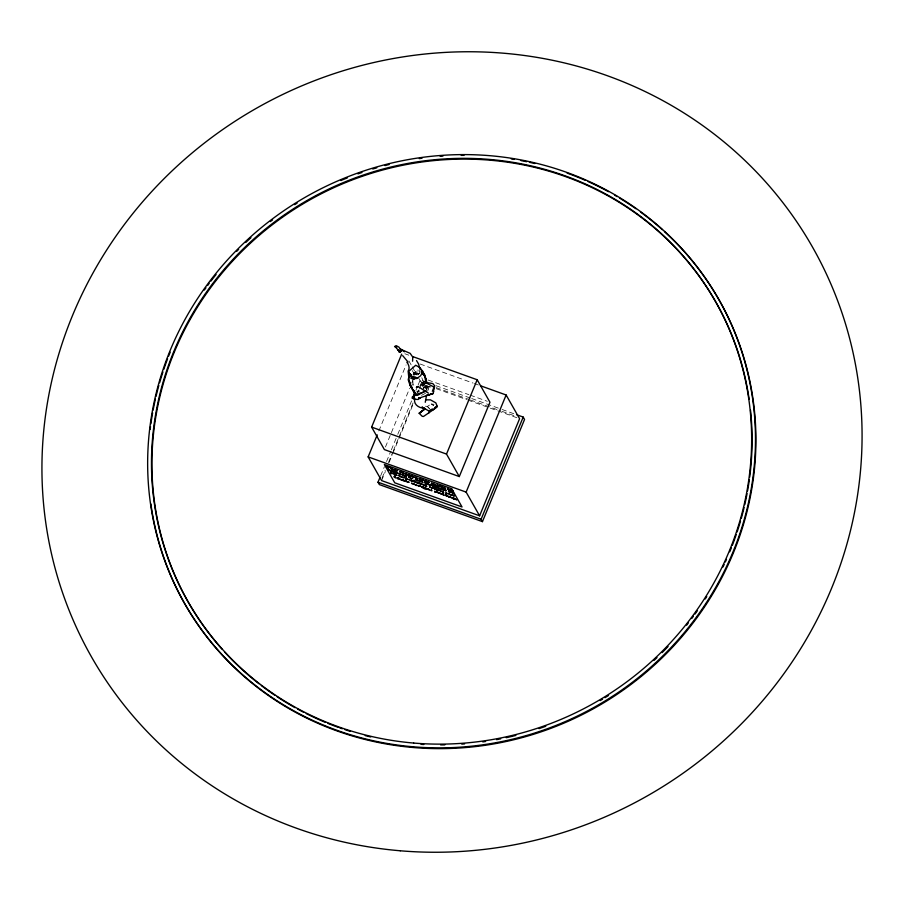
<?xml version="1.0" encoding="UTF-8"?>
<svg xmlns="http://www.w3.org/2000/svg" width="904" height="904" viewBox="0 0 904 904"><rect width="100%" height="100%" fill="white"/><g stroke="black" fill="none" stroke-linecap="round" stroke-linejoin="round"><path stroke-width="0.68" stroke-dasharray="4.52 3.39" d="M427.761 390.799L428.552 388.72L428.202 386.55M378.832 430.982L406.099 364.922M385.466 446.994L390.833 433.965M391.375 432.654L409.625 388.347M411.772 383.126L412.845 380.527M380.686 475.753L384.415 466.69M386.55 461.515L390.822 451.164M391.364 449.864L397.229 435.638M397.771 434.338L412.19 399.41M415.919 390.347L417.524 386.471M418.055 385.172L420.19 379.996L424.157 381.42M382.03 478.114L385.228 470.351M388.437 462.588L392.709 452.237M393.24 450.949L413.535 401.772M417.275 392.72L418.337 390.132M420.473 384.957L421.546 382.369L420.19 379.996M381.612 480.6L385.353 471.538M389.093 462.464L392.302 454.701M392.833 453.401L413.682 402.879M417.964 392.517L419.027 389.929M419.569 388.63L421.705 383.443L417.659 376.335M424.27 381.251L422.134 386.211L423.874 384.166M413.162 374.03L414.021 372.561L414.134 375.103M418.123 374.866L420.01 372.335L418.586 370.99M422.801 386.257L424.292 384.256M422.439 386.166L424.089 384.211M412.97 374.256L417.93 369.6M424.055 383.895L422.394 385.646L424.394 383.816M413.93 375.442L413.388 373.589L417.185 369.668L417.772 370.233M416.891 391.907L419.072 390.494M427.411 385.974L423.761 387.793L425.581 386.471L426.598 389.929L424.01 381.273M414.631 374.245L418.552 374.29M425.422 406.167L427.332 406.472L431.231 403.964L433.468 405.331M424.688 387.601L427.072 386.223M419.863 385.827L423.513 383.816M422.982 388.358L427.219 386.098M420.236 385.533L423.614 383.748M421.49 395.353L425.829 393.161M423.761 387.793L427.151 386.098M413.388 373.589L419.84 371.148M427.05 385.793L424.631 386.562L425.343 386.223L424.236 383.567M429.965 386.279L425.807 387.635L430.858 386.878M419.75 373.284L413.727 374.166L419.569 373.296M419.524 391.635L416.936 391.579M422.631 382.505L424.213 384.641M431.231 403.964L434.022 404.337M404.845 353.758L408.789 355.182M428.146 380.03L468.916 394.686M470.227 395.15L487.324 401.297M420.145 364.029L473.063 383.081M474.385 383.556L478.352 384.98M436.044 385.703L470.374 398.065M471.696 398.54L500.748 409.003M502.07 409.478L515.269 414.235M421.546 382.369L424.179 383.319M436.067 387.601L469.086 399.489M470.396 399.963L500.771 410.902M502.093 411.376L515.303 416.122M421.705 383.443L424.349 384.403M436.259 388.686L466.679 399.647M468.001 400.122L516.952 417.75M431.377 404.111L433.57 405.433M418.676 370.154L420.202 371.261M427.332 406.472L429.886 409.128M427.49 406.54L429.129 408.258M408.902 360.922L411.602 365.668M412.269 366.854L416.993 375.149M412.303 370.572L414.992 375.307M426.213 389.014L424.383 383.624M421.772 377.725L423.727 382.268M426.699 385.579L427.965 389.195M423.648 386.731L423.919 390.189M413.015 385.138L412.857 380.64L413.038 385.228"/><path stroke-width="1.36" d="M419.919 483.391L420.744 484.002M413.738 481.12L417.015 482.872M436.711 489.81L434.677 488.567M390.935 468.102L391.794 468.17L390.641 467.797M404.856 476.182L405.048 475.583L406.258 476.238M432.7 486.069C434.496 486.002 432.824 486.329 435.92 487.753M443.717 489.584L442.7 489.177L443.344 489.787M412.586 361.227L412.732 357.713M423.434 487.053L422.123 486.657M440.463 486.77C441.988 486.702 440.542 486.906 443.751 488.555M446.418 492.951C443.141 492.499 449.344 495.335 446.508 492.94M451.345 492.126L454.226 493.663L450.96 492.239M434.722 488.781C436.282 486.691 432.959 489.166 435.208 489.087M397.342 472.961L394.189 471.199L395.364 472.6M411.998 483.651L413.523 483.877M395.037 469.944C392.087 468.701 397.331 472.137 395.003 469.888M390.81 468.475L391.387 468.735M413.535 481.674L416.733 482.34M419.738 480.578L418.789 480.25L420.27 481.617M415.851 479.662L416.586 479.911M408.009 479.504L405.241 478.295L407.885 479.515M424.62 480.849L425.49 480.894L424.699 480.747M436.711 485.199L440.158 486.465L438.124 485.651M397.308 478.397L397.353 477.753M428.586 489.222C429.242 487.55 426.236 489.369 429.468 489.934M421.275 479.821L418.857 478.566L420.812 479.459M435.739 485.132L432.914 483.538M391.455 470.758C394.268 471.944 388.675 470.261 391.477 470.701M411.32 476.171L414.371 477.368M426.146 383.533L426.552 381.273L425.162 376.776L421.332 371.906M413.456 481.256L413.512 480.431M420.416 486.239L418.62 486.216M436.937 492.171L435.14 492.149M426.598 395.138L425.253 402.291M425.151 485.098L424.857 485.685M426.846 483.9L425.637 483.572M426.722 483.934L427.705 484.002L427.163 483.787M433.185 484.081L432.53 483.696M405.794 480.996L404.314 480.555L404.958 480.634M398.381 478.374L397.681 478.001M433.05 484.115L434.722 484.555M443.638 494.985L443.468 493.878M422.496 482.329L423.061 482.521L421.637 481.538M431.377 483.335L432.394 483.674M432.575 485.923L433.423 485.697M439.92 490.544L441.378 491.369L440.022 490.623M397.703 478.193L398.98 477.843L397.489 477.651M423.693 485.086L422.767 484.284M440.327 486.375L440.903 486.318M397.319 478.566L397.963 478.713M408.235 481.843C404.811 480.973 411.625 483.38 408.292 481.809M412.744 356.594L477.176 379.748L489.957 402.246L459.288 476.566L384.392 449.604L371.623 427.106L401.681 354.119M480.996 385.94L506.127 394.991L519.597 418.699L479.606 515.811L381.612 480.6L368.143 456.893L377.228 434.869M516.591 414.71L523.201 417.083L524.546 419.456L482.453 521.631L379.364 484.589L378.008 482.216L380.143 477.041M459.288 476.566L446.508 454.079L477.176 379.748M479.606 515.811L466.136 492.104L506.127 394.991M482.453 521.631L481.109 519.258L523.201 417.083M435.491 487.075L436.779 486.917M422.055 481.493L421.524 481.086M439.728 488.544C439.706 489.697 438.237 485.685 438.225 487.798M445.83 490.815C445.322 491.177 447.152 490.476 445.762 490.07M429.287 484.962L427.829 483.866L429.343 484.928M400.981 474.182C397.986 474.114 397.24 472.295 399.884 473.978M447.74 489.233C445.841 487.629 450.983 490.793 447.808 489.471M433.31 389.172L434.756 385.929L432.824 383.578L426.134 382.448M422.134 486.668C418.156 485.55 429.264 491.821 423.4 487.211M443.265 487.618L444.305 487.505M396.799 470.385C398.574 471.436 395.602 471.3 396.686 470.351M400.054 471.685C401.896 472.34 399.082 472.747 400.054 471.56M428.485 482.487C426.078 479.934 431.423 483.595 428.259 482.453M413.976 476.781L411.851 476.035M413.535 480.431L414.303 480.747M442.791 492.138L441.785 491.471L442.926 491.437M419.682 480.781L420.755 481.662L419.931 481.561M388.212 468.08L387.014 466.611M396.833 472.803L395.568 472.295L396.799 472.837M401.263 350.707L398.969 347.147L396.121 345.622L394.528 346.582L396.732 347.565L395.455 346.933L400.088 352.413M411.953 483.561L411.467 483.064L417.038 485.527L413.365 483.764M400.653 476.623L398.415 475.368L402.551 477.493M406.653 476.645L405.207 476.035L405.873 476.035M425.626 483.629L424.891 482.781M441.321 489.301C444.384 490.036 439.457 488.815 441.898 488.872M431.728 487.493C429.773 487.923 435.581 488.589 432.813 487.742M390.483 468.159C391.161 469.843 395.952 470.351 391.308 468.747M448.757 496.917L447.423 495.98L452.068 497.901M425.016 482.747L426.496 483.493M422.97 480.013L421.14 479.267M432.135 483.73L431.344 483.143M396.607 472.871L397.206 472.984M425.049 383.262L426.552 381.273L425.4 382.9L426.033 381.68L425.366 379.714L426.439 383.07L433.378 386.754L434.191 388.946L432.304 391.251M401.466 479.662L402.766 479.708M449.955 490.013L453.198 491.2L451.333 490.273M416.699 482.295L418.563 482.792L417.264 483.018M386.392 466.441L386.618 466.509M393.907 471.628C391.003 470.487 395.794 473.074 393.918 472.261M415.343 479.685L418.394 480.894M413.139 397.466L412.213 398.438L413.546 397.737M421.682 486.94L422.936 487.267L421.614 486.973M435.253 489.075L437.502 490.092M449.401 493.923L451.717 495.2M449.435 494.251L448.791 493.686M431.445 485.256L430.507 484.894L431.468 485.301M438.237 487.821L438.926 488.409M398.009 478.702L404.382 480.838L403.342 480.544M425.581 488.329C428.315 489.132 423.637 486.747 424.699 488.375M425.818 399.828L430.428 399.851L435.83 402.868L437.14 406.178L433.253 409.761L428.914 411.004L421.931 407.071L424.462 408.292C419.354 408.145 413.569 404.913 414.608 399.037M434.417 486.567C435.152 486.465 433.423 484.544 434.18 486.024M439.4 493.098L437.276 492.33L439.807 493.256M403.173 474.803L402.201 474.51M408.676 476.837L410.981 478.227L408.698 476.95M432.067 483.561L432.824 483.538M442.305 486.601L443.74 488.499M409.331 474.871L410.54 475.979L408.032 474.645M426.586 483.346L427.129 483.617M409.399 474.758L408.19 474.577M411.32 480.284L411.908 480.295M442.881 491.584L442.248 491.471L443.231 491.606M425.705 485.403L425.795 485.923M445.197 488.51L444.96 488.465M407.444 474.894C406.506 473.289 402.992 473.572 407.297 474.894M437.027 407.071L428.485 413.094M402.834 472.306L401.5 472.295M425.818 390.686L423.671 392.178L416.484 394.223L410.676 386.946L408.698 378.075M429.004 412.744L423.479 416.473L422.236 416.326L419.173 413.297L425.377 408.585L419.173 413.297L424.71 408.902M387.906 466.905C391.014 468.328 389.093 466.566 388.212 468.035M417.23 378.2L420.654 375.725L422.473 371.86L419.772 367.521L415.727 365.25L409.015 371.171L409.049 372.923L411.376 376.629L410.924 378.482L412.506 377.736L417.23 378.2L411.795 377.849L412.326 379.013L414.168 379.205M415.478 479.459L416.586 479.843M436.203 487.369L437.446 487.798M393.895 471.176L393.861 471.176M415.693 477.425L416.281 477.459M416.778 477.877L415.569 477.662L416.45 478.159M444.406 487.708L443.966 487.414M444.474 488.228L443.898 487.99L444.666 487.663M448.282 488.623L447.774 488.363M396.879 475.221C392.234 471.018 396.449 477.617 393.952 474.182C390.912 471.662 398.721 474.995 395.602 475.063M428.914 411.004L432.44 408.936M434.79 407.557L437.14 406.178M436.598 485.425L437.174 485.753M403.738 477.21L404.404 477.662L402.562 477.493M400.754 476.6L403.546 477.696M434.722 484.612L435.649 485.007M395.138 476.95C393.037 475.719 393.76 477.244 395.737 477.967C396.585 477.549 394.788 477.255 395.217 477.007M428.406 393.172L425.501 390.89L426.066 391.771L425.004 391.082L417.478 395.353L414.156 395.364L412.1 397.218L412.845 397.308M402.574 480.419L403.263 480.521M453.571 498.725L455.288 499.132L453.299 498.533M409.422 479.47C406.89 479.154 412.066 480.612 409.455 479.538M451.571 495.189L449.57 494.578M390.98 472.826C393.748 473.628 389.07 473.368 391.613 473.526M405.885 480.51L405.274 480.239L405.873 480.499M445.209 495.256L446.248 495.573M416.269 479.595L417.365 479.9M448.44 491.426L450.305 492.33L448.587 491.414M425.117 480.589C432.666 484.035 420.688 480.024 425.321 480.645M430.236 484.68C433.4 484.826 430.53 486.51 430.225 484.713M390.833 472.43L391.579 472.815L390.98 472.848M441.434 489.335L440.372 488.363L441.819 488.781M437.525 490.092L436.677 489.81M436.53 486.973L435.909 486.861L436.926 487.053M441.355 488.815L440.756 488.623L441.932 488.951M437.762 489.765L439.536 490.33L438.237 490.544M445.514 495.313L447.096 496.285L446.248 495.584M434.496 486.793L435.118 487.369M449.943 490.047L449.22 489.482L450.361 489.765M399.907 473.967L401.365 474.769L400.947 474.284M450.938 492.183L450.328 491.991L451.141 492.07M429.355 489.911L429.185 489.765M444.079 495.189L442.463 494.578M450.938 497.46L451.491 497.742M448.825 496.872L449.672 496.759M417.377 479.911L418.1 480.871M420.066 483.764L420.981 483.832M434.756 491.335L436.96 492.115M433.355 488.092L431.796 487.708M442.779 494.013L442.237 493.697L443.468 493.889M395.895 472.882L395.206 472.792M421.061 483.843L422.281 484.6L420.755 483.99M452.565 497.833L454.463 498.533L453.119 498.319M448.847 493.595L448.621 493.652M443.333 489.798L444.937 489.911L443.807 489.606M427.004 488.974L424.699 488.386M441.005 486.352L441.999 486.747L441.751 486.149M413.218 378.708L417.128 378.471M423.038 480.013L422.213 479.549L423.23 479.753M418.202 485.425L418.495 486.149M434.722 491.358L435.016 492.081M431.264 487.618L429.468 486.781L430.575 487.516M405.173 481.256L406.845 481.708L405.817 481.154M441.819 494.307L439.728 493.143M396.845 475.221L395.443 474.95M410.981 480.747L413.015 481.29L412.19 481.007M442.621 492.092C445.954 492.895 440.734 491.606 443.31 491.686M398.404 478.363L401.421 479.787M422.902 480.16L423.241 479.764M417.784 482.917L417.671 482.487M422.914 480.182L422.032 480.25M415.727 477.267C412.925 477.244 419.128 479.109 416.631 478.193M423.366 485.098L424.281 485.233L422.823 484.261M417.049 485.538L417.49 485.459M412.054 481.075L411.286 480.499L412.179 480.476M425.614 485.866L426.925 486.284L424.88 485.719M437.649 492.397L438.124 492.454M435.626 487.267L437.434 487.81M401.512 472.306L403.964 473.617L402.766 472.6M446.926 493.539L446.35 493.132L446.813 493.516M444.802 487.776L443.864 487.572M405.726 476.51L406.337 476.679M422.383 482.408L421.976 481.583M451.582 490.194L450.373 489.81M425.219 485.267L426.044 485.391M403.478 480.25C400.495 479.685 403.421 479.357 402.698 480.453M411.399 480.126L410.981 480.725M452.61 494.917C452.508 496.013 455.548 496.771 453.989 495.528M419.964 483.267L418.823 482.894L420.089 483.99M390.923 472.442L392.867 473.583L391.624 473.526M411.908 475.843L411.015 475.73M441.434 494.115L440.124 493.2M449.311 493.697L448.418 493.482M437.005 487.279L436.304 487.154M418.462 485.414L420.439 486.182M421.976 480.239L421.264 479.9M435.886 487.844L435.242 487.561M412.54 478.329C412.393 478.837 411.015 477.866 412.619 478.408M449.876 496.782L450.938 497.415M431.445 489.945C428.88 489.719 433.061 491.923 431.716 490.024M437.457 485.143L437.739 485.109M419.546 485.877L418.552 485.629L419.625 485.956M436.067 491.81L435.073 491.561L436.146 491.9M443.31 487.697L444.858 488.442M434.078 486.024L433.411 485.685M425.275 488.42L426.914 489.064M402.054 474.464L404.404 475.866L403.184 474.815M387.025 466.735L387.861 466.995M399.975 348.639L401.805 349.984M368.143 456.893L466.136 492.104M441.886 486.194L442.44 486.465M445.615 490.782L445.073 489.991M405.885 476.566L404.879 476.238M452.565 495.042L454.26 495.505M453.751 498.782L452.576 498.409M378.008 482.216L481.109 519.258M371.623 427.106L446.508 454.079M406.212 478.295L405.647 478.589L406.382 478.25M415.727 395.342L414.235 394.63L412.981 398.393L414.122 399.286L418.19 399.455L420.597 397.602L432.982 393.568L433.807 391.296L433.276 389.104M411.388 387.127L411.919 387.409L411.196 386.573M425.004 391.082L418.258 386.562M404.359 351.803L400.981 349.396L410.167 353.362L412.721 357.035M438.293 490.296L438.994 490.25L438.361 490.363M419.433 367.465L422.936 371.454L425.874 379.759L424.993 375.216L422.823 372.278M402.664 355.611L408.077 362.063L406.879 362.289C408.857 364.504 410.043 368.504 408.133 371.126L408.811 377.601L409.105 375.793L408.224 379.804L409.987 384.833M422.01 372.719L423.377 374.369L422.53 372.324M416.518 360.583L418.552 363.962L420.1 369.453M413.23 390.336L415.501 394.472L413.727 390.72L414.416 396.596M412.258 388.957L413.286 391.116L411.354 386.562M411.614 388.212L409.535 383.126L410.778 386.652M414.348 397.658L414.755 398.675M409.489 381.793L410.868 385.432M411.15 375.612L412.066 378.267L410.698 374.279M425.434 378.527L425.784 380.991M664.417 231.582A307.337 293.111 -29.6 0 1 588.583 711.358A307.337 293.111 -29.6 0 1 150.855 503.923M150.154 429.343A307.337 293.111 -29.6 0 1 150.505 426.564M150.878 423.829A307.337 293.111 -29.6 0 1 152.618 412.857M153.115 410.111A307.337 293.111 -29.6 0 1 155.398 399.139M156.03 396.393A307.337 293.111 -29.6 0 1 158.833 385.477M159.601 382.765A307.337 293.111 -29.6 0 1 162.923 371.985M163.816 369.307A307.337 293.111 -29.6 0 1 167.613 358.73M168.63 356.119A307.337 293.111 -29.6 0 1 170.178 352.221M204.338 290.037A307.337 293.111 -29.6 0 1 205.954 287.777M207.592 285.528A307.337 293.111 -29.6 0 1 209.242 283.302M210.914 281.087A307.337 293.111 -29.6 0 1 216.079 274.522M236.656 251.391A307.337 293.111 -29.6 0 1 238.645 249.38M245.752 242.487A307.337 293.111 -29.6 0 1 250.95 237.707M270.341 221.582A307.337 293.111 -29.6 0 1 272.579 219.887M294.67 204.654A307.337 293.111 -29.6 0 1 297.088 203.151M340.887 180.529A307.337 293.111 -29.6 0 1 347.385 177.873M357.95 173.884A307.337 293.111 -29.6 0 1 361.962 172.483M372.742 169.003A307.337 293.111 -29.6 0 1 376.821 167.805M385.002 165.556A307.337 293.111 -29.6 0 1 389.104 164.517M419.275 158.629A307.337 293.111 -29.6 0 1 422.032 158.234M440.158 156.302A307.337 293.111 -29.6 0 1 442.96 156.098M461.209 155.375A307.337 293.111 -29.6 0 1 464.012 155.352M511.314 158.946A307.337 293.111 -29.6 0 1 514.105 159.386M521.066 160.618A307.337 293.111 -29.6 0 1 526.625 161.714M529.394 162.302A307.337 293.111 -29.6 0 1 534.897 163.545M567.091 173.105A307.337 293.111 -29.6 0 1 585.487 180.416M588.086 181.568A307.337 293.111 -29.6 0 1 608.471 191.682M614.652 195.162A307.337 293.111 -29.6 0 1 617.093 196.586M619.522 198.044A307.337 293.111 -29.6 0 1 635.975 208.767M640.507 212.011A307.337 293.111 -29.6 0 1 662.327 229.695M221.966 649.072A303.462 289.416 -29.6 0 1 329.994 189.467A303.462 289.416 -29.6 0 1 749.156 399.353M750.523 410.303A303.462 289.416 -29.6 0 1 749.687 477.12M749.326 479.866A303.462 289.416 -29.6 0 1 747.563 490.895M747.054 493.652A303.462 289.416 -29.6 0 1 744.76 504.692M744.116 507.449A303.462 289.416 -29.6 0 1 741.269 518.41M740.489 521.145A303.462 289.416 -29.6 0 1 737.122 531.97M736.218 534.648A303.462 289.416 -29.6 0 1 732.353 545.27M731.325 547.892A303.462 289.416 -29.6 0 1 729.743 551.79M726.477 559.418A303.462 289.416 -29.6 0 1 725.336 561.949M724.16 564.48A303.462 289.416 -29.6 0 1 722.974 567M706.759 596.561A303.462 289.416 -29.6 0 1 705.256 598.945M697.447 610.629A303.462 289.416 -29.6 0 1 695.018 614.053M693.368 616.313A303.462 289.416 -29.6 0 1 691.707 618.551M688.317 622.98A303.462 289.416 -29.6 0 1 686.599 625.184M668.079 646.507A303.462 289.416 -29.6 0 1 662.112 652.609M657.027 657.57A303.462 289.416 -29.6 0 1 653.92 660.485M608.528 695.481A303.462 289.416 -29.6 0 1 604.968 697.707M602.572 699.176A303.462 289.416 -29.6 0 1 600.166 700.611M545.779 726.285A303.462 289.416 -29.6 0 1 539.055 728.613M515.868 735.415A303.462 289.416 -29.6 0 1 506.229 737.687M500.714 738.839A303.462 289.416 -29.6 0 1 496.59 739.641M485.561 741.495A303.462 289.416 -29.6 0 1 482.781 741.89M464.577 743.902A303.462 289.416 -29.6 0 1 461.763 744.116M444.836 744.862A303.462 289.416 -29.6 0 1 440.61 744.896M423.806 744.489A303.462 289.416 -29.6 0 1 421.027 744.331M370.73 736.952A303.462 289.416 -29.6 0 1 365.227 735.607M350.289 731.37A303.462 289.416 -29.6 0 1 344.944 729.652M342.3 728.76A303.462 289.416 -29.6 0 1 339.667 727.844M338.367 727.381A303.462 289.416 -29.6 0 1 327.937 723.403M325.35 722.352A303.462 289.416 -29.6 0 1 306.207 713.595M303.71 712.318A303.462 289.416 -29.6 0 1 297.506 709.03M295.054 707.674A303.462 289.416 -29.6 0 1 277.189 696.814M274.884 695.289A303.462 289.416 -29.6 0 1 261.29 685.526M259.052 683.808A303.462 289.416 -29.6 0 1 224.791 652.202M399.059 351.611L399.884 352.255L399.059 351.611L400.517 350.142L399.206 351.611L398.099 349.678L400.178 351.758L401.568 350.164L399.918 352.39L399.059 351.611M404.935 473.73L405.794 473.82L404.981 473.685M390.313 470.747C384.776 468.441 390.302 469.696 390.2 470.814M455.65 499.324L456.882 499.81L455.729 499.324M401.365 350.797L399.771 352.063L401.365 350.797M449.48 491.087L448.847 490.895L449.514 491.075M417.275 386.889L416.348 387.375L417.897 386.935L417.275 386.889M425.388 487.99L425.513 488.013M453.266 498.002L453.876 498.319L453.266 498.002M446.486 495.03L445.706 494.793L446.519 495.03M432.982 393.568L427.106 395.41L432.982 393.568M420.462 398.031L418.597 397.85L420.462 398.031M416.055 377.476L412.371 377.013L409.049 372.923L412.371 377.013L416.055 377.476M451.661 488.714L384.369 464.532L394.743 482.804L462.034 506.974L451.661 488.714M400.969 351.034L400.009 350.537L400.969 351.034M398.833 351.068L397.896 349.746L398.833 351.034M400.235 850.777A414.676 395.489 -29.6 0 0 830.177 282.342A414.676 395.489 -29.6 0 0 125.588 222.881A414.676 395.489 -29.6 0 0 400.235 850.777M413.196 746.783A307.337 293.111 -29.6 0 0 731.844 325.485A307.337 293.111 -29.6 0 0 209.649 281.426A307.337 293.111 -29.6 0 0 413.196 746.783M413.682 743.054A303.462 289.416 -29.6 0 0 728.308 327.078A303.462 289.416 -29.6 0 0 212.7 283.562A303.462 289.416 -29.6 0 0 413.682 743.054"/></g></svg>
